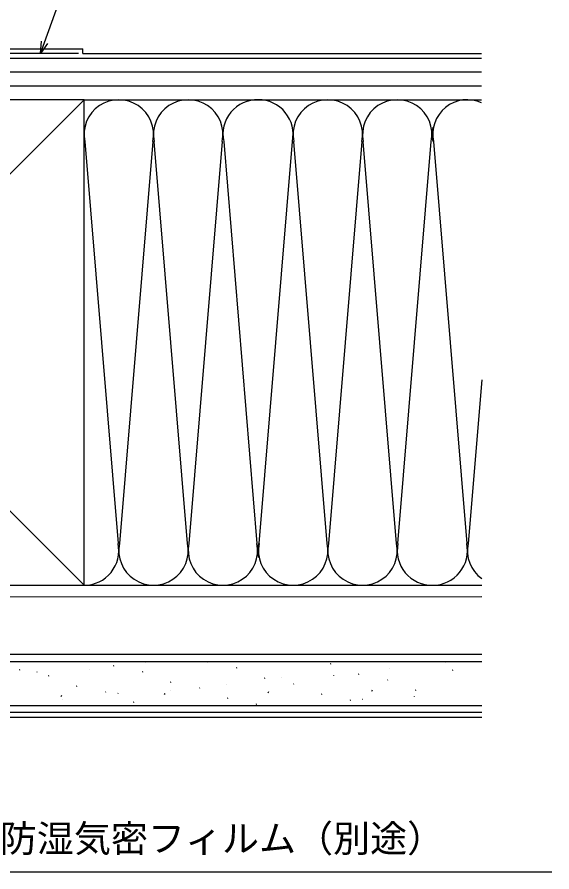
# Model space of a CAD drawing. Units: millimetres, scale not verified. Extents: x -525 to 525, y -783 to 779.
# Drawn here: x 274.6 to 390.2, y 47.1 to 232 of the extents above; entities that cross this region are included whole.
import ezdxf
from ezdxf.enums import TextEntityAlignment as Align

# ---------------------------------------------------------------- set-up
doc = ezdxf.new("R2010")
doc.units = ezdxf.units.MM
doc.header["$LTSCALE"] = 4
doc.layers.add('0-7_YKK_D', color=6, linetype='Continuous')
doc.layers.add('0-9_YSS_K', color=3, linetype='Continuous')
doc.styles.add('ＭＳ ゴシック', font='')
doc.styles.get('ＭＳ ゴシック').set_extended_font_data('MS Gothic')

msp = doc.modelspace()

# ---------------------------------------------------------------- linework, layer by layer
at = {"layer": '0-7_YKK_D'}
for points in [[(279.718, 224.1), (280.581, 226.499), (298.064, 275.1), (388.341, 275.1)], [(281.224, 226.268), (279.718, 224.1), (279.938, 226.731)], [(235.062, 106.196), (236.316, 103.976), (268.453, 47.1), (390.185, 47.1)]]:
    msp.add_lwpolyline(points, dxfattribs=at)
at = {"layer": '0-9_YSS_K'}
for p, q in [((287.879, 224.1), (214.118, 224.1)), ((215.118, 225.1), (288.879, 225.1)), ((288.879, 224.1), (288.879, 225.1)), ((288.879, 224.1), (375.004, 224.1)), ((184.118, 223.1), (375.004, 223.1)), ((184.118, 220.1), (375.005, 220.1)), ((184.118, 217.1), (375.006, 217.1)), ((184.118, 109.1), (289.118, 214.1)), ((184.118, 214.1), (289.118, 109.1)), ((289.118, 214.1), (326.776, 214.098)), ((326.776, 214.098), (364.434, 214.098)), ((364.437, 214.1), (375.007, 214.099)), ((289.276, 205.068), (296.46, 118.132)), ((303.96, 205.068), (296.776, 118.132)), ((311.46, 118.132), (304.276, 205.068)), ((318.96, 205.068), (311.776, 118.132)), ((319.276, 205.068), (326.46, 118.132)), ((326.934, 118.13), (334.118, 205.067)), ((341.618, 118.13), (334.434, 205.067)), ((349.118, 205.067), (341.934, 118.13)), ((356.618, 118.13), (349.434, 205.067)), ((356.934, 118.13), (364.118, 205.067)), ((364.595, 205.068), (371.779, 118.132)), ((375.021, 153.542), (372.095, 118.132)), ((289.118, 109.1), (326.776, 109.1)), ((326.776, 109.098), (364.434, 109.1)), ((364.437, 109.1), (375.032, 109.1)), ((183.112, 106.614), (375.033, 106.632)), ((375.036, 94.1), (179.119, 94.1)), ((179.119, 92.6), (375.036, 92.6)), ((315.795, 92.518), (315.927, 92.59)), ((275.18, 90.773), (275.312, 90.845)), ((290.276, 90.877), (290.296, 90.899)), ((295.488, 91.645), (295.62, 91.717)), ((302.359, 92.326), (302.379, 92.348)), ((322.025, 91.221), (322.157, 91.293)), ((342.333, 92.094), (342.464, 92.166)), ((355.149, 91.054), (355.169, 91.076)), ((367.133, 92.391), (367.153, 92.413)), ((368.715, 90.764), (368.846, 90.836)), ((278.993, 90.322), (279.013, 90.345)), ((281.41, 89.475), (281.541, 89.547)), ((301.717, 90.348), (301.849, 90.42)), ((328.099, 89.019), (328.231, 89.091)), ((331.783, 89.051), (331.804, 89.073)), ((343.066, 89.606), (343.086, 89.628)), ((348.407, 89.891), (348.539, 89.963)), ((287.484, 87.273), (287.616, 87.345)), ((307.792, 88.146), (307.924, 88.218)), ((314.021, 86.849), (314.153, 86.921)), ((319.8, 87.714), (319.82, 87.737)), ((334.329, 87.721), (334.461, 87.793)), ((354.637, 88.594), (354.768, 88.666)), ((284.146, 85.053), (284.286, 85.318)), ((293.714, 85.976), (293.845, 86.048)), ((296.434, 85.711), (296.454, 85.733)), ((306.522, 85.441), (306.662, 85.707)), ((307.717, 86.266), (307.737, 86.288)), ((328.897, 85.83), (329.037, 86.095)), ((340.403, 85.519), (340.535, 85.591)), ((351.273, 86.218), (351.413, 86.483)), ((360.711, 86.392), (360.843, 86.464)), ((284.451, 84.374), (284.471, 84.397)), ((299.788, 83.773), (299.92, 83.845)), ((320.096, 84.646), (320.228, 84.718)), ((326.325, 83.349), (326.457, 83.421)), ((346.633, 84.222), (346.765, 84.294)), ((349.225, 84.44), (349.245, 84.462)), ((360.507, 84.994), (360.527, 85.017)), ((179.119, 83.1), (375.039, 83.1)), ((375.039, 81.6), (179.119, 81.6)), ((337.241, 83.103), (337.261, 83.125)), ((199.818, 80.6), (375.039, 80.6))]:
    msp.add_line(p, q, dxfattribs=at)
msp.add_lwpolyline([(289.118, 109.1), (289.118, 214.1), (184.118, 214.1), (184.118, 109.1)], close=True, dxfattribs=at)
for centre, start, end in [((296.618, 206.6), 348.21649, 191.78353), ((311.618, 206.6), 348.21649, 191.78353), ((326.618, 206.6), 88.79244, 191.78353), ((326.776, 206.598), 348.21646, 90), ((341.776, 206.598), 348.21646, 191.78354), ((356.776, 206.598), 348.21646, 191.78354), ((371.937, 206.6), 65.84122, 191.78353), ((371.776, 206.598), 168.21635, 191.78354), ((289.118, 116.6), 270, 11.78354), ((304.118, 116.6), 168.21646, 11.78354), ((319.118, 116.6), 168.21646, 11.78354), ((334.118, 116.6), 168.21646, 191.78365), ((334.276, 116.598), 168.21647, 11.78351), ((349.276, 116.598), 168.21647, 11.78351), ((364.276, 116.598), 168.21647, 271.20756), ((364.437, 116.6), 270, 11.78354), ((379.437, 116.6), 168.21646, 234.02888)]:
    msp.add_arc(centre, 7.5, start, end, dxfattribs=at)

# ---------------------------------------------------------------- texts
at = {"layer": '0-7_YKK_D', "style": 'ＭＳ ゴシック'}
msp.add_text('防湿気密フィルム（別途）', height=5.865, dxfattribs=at).set_placement((270.912, 49.645), align=Align.BOTTOM_LEFT)

doc.saveas('drawing.dxf')
